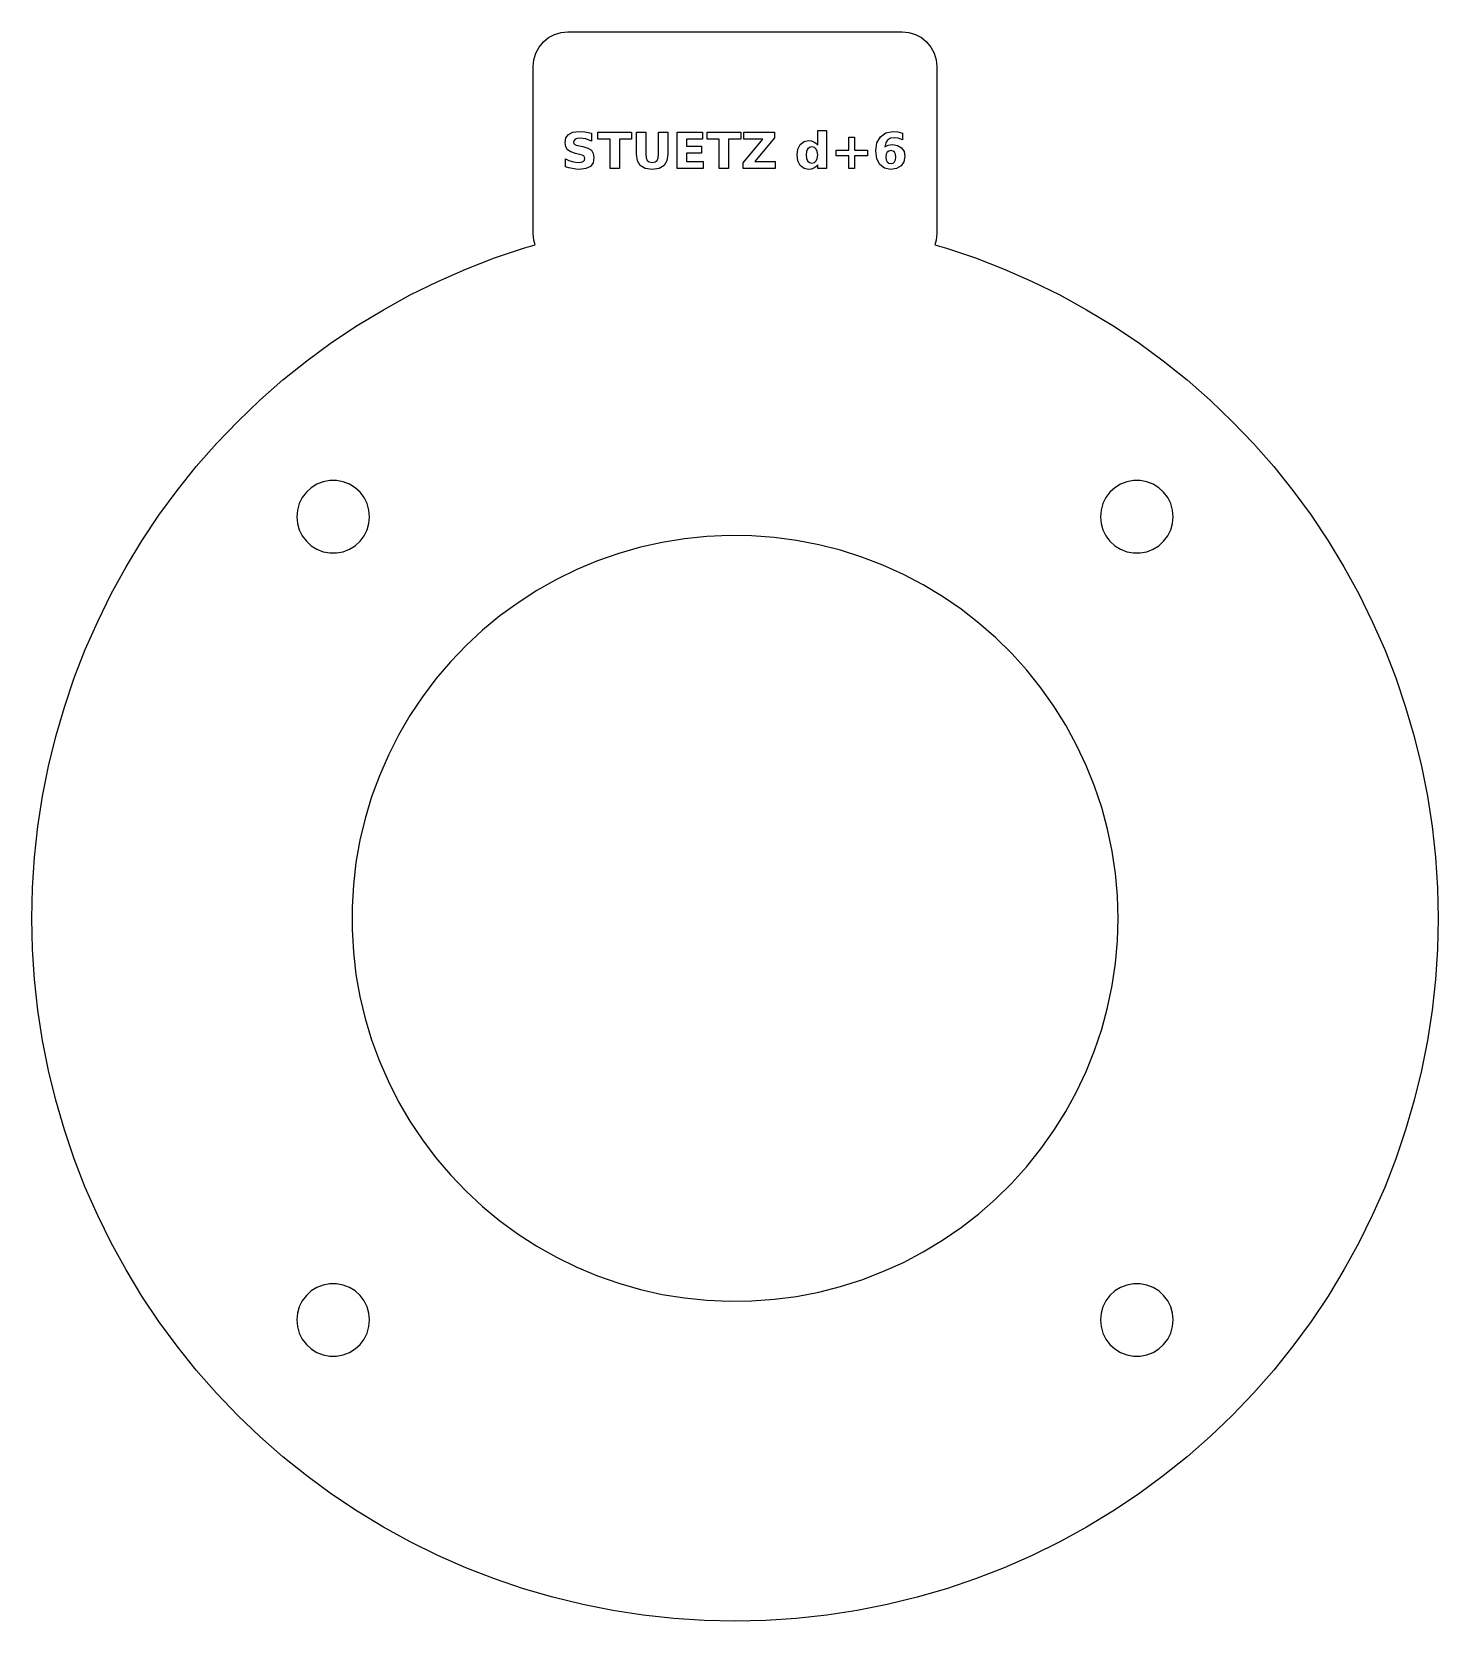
# Model space of a CAD drawing. Header units: millimetres. Extents: x 0 to 84.2, y 0 to 95.2.
import ezdxf

# ---------------------------------------------------------------- set-up
doc = ezdxf.new("R2010")
doc.units = ezdxf.units.MM
doc.layers.add('CUT', color=1, linetype='Continuous')
doc.layers.add('ENGRAVE', color=5, linetype='Continuous')

msp = doc.modelspace()

# ---------------------------------------------------------------- linework, layer by layer
at = {"layer": 'CUT'}
for points in [[(63.1125, 78.5131), (64.6819, 77.5607), (66.2083, 76.5409), (67.6887, 75.4554), (69.1203, 74.3064), (70.5005, 73.096), (71.8265, 71.8265), (73.096, 70.5005), (74.3064, 69.1203), (75.4554, 67.6887), (76.5409, 66.2083), (77.5607, 64.6819), (78.5131, 63.1125), (79.396, 61.5031), (80.2079, 59.8567), (80.9473, 58.1764), (81.6126, 56.4655), (82.2027, 54.7272), (82.7164, 52.9648), (83.1527, 51.1817), (83.5108, 49.3813), (83.7901, 47.5669), (83.9899, 45.7421), (84.11, 43.9103), (84.15, 42.075), (84.11, 40.2397), (83.9899, 38.4079), (83.7901, 36.5831), (83.5108, 34.7688), (83.1527, 32.9683), (82.7164, 31.1852), (82.2027, 29.4228), (81.6126, 27.6845), (80.9473, 25.9736), (80.2079, 24.2933), (79.396, 22.6469), (78.5131, 21.0375), (77.5607, 19.4681), (76.5409, 17.9418), (75.4554, 16.4614), (74.3064, 15.0297), (73.096, 13.6495), (71.8265, 12.3235), (70.5005, 11.0541), (69.1203, 9.8437), (67.6887, 8.6947), (66.2083, 7.6092), (64.6819, 6.5893), (63.1125, 5.637), (61.5031, 4.754), (59.8567, 3.9421), (58.1764, 3.2028), (56.4655, 2.5374), (54.7272, 1.9474), (52.9648, 1.4337), (51.1817, 0.9973), (49.3813, 0.6392), (47.5669, 0.36), (45.7421, 0.1601), (43.9103, 0.04), (42.075, 0), (40.2397, 0.04), (38.4079, 0.1601), (36.5831, 0.36), (34.7688, 0.6392), (32.9683, 0.9973), (31.1852, 1.4337), (29.4228, 1.9474), (27.6845, 2.5374), (25.9736, 3.2028), (24.2933, 3.9421), (22.6469, 4.754), (21.0375, 5.637), (19.4681, 6.5893), (17.9418, 7.6092), (16.4614, 8.6947), (15.0297, 9.8437), (13.6495, 11.0541), (12.3235, 12.3235), (11.0541, 13.6495), (9.8437, 15.0297), (8.6947, 16.4614), (7.6092, 17.9418), (6.5893, 19.4681), (5.637, 21.0375), (4.754, 22.6469), (3.9421, 24.2933), (3.2028, 25.9736), (2.5374, 27.6845), (1.9474, 29.4228), (1.4337, 31.1852), (0.9973, 32.9683), (0.6392, 34.7688), (0.36, 36.5831), (0.1601, 38.4079), (0.04, 40.2397), (0, 42.075), (0.04, 43.9103), (0.1601, 45.7421), (0.36, 47.5669), (0.6392, 49.3813), (0.9973, 51.1817), (1.4337, 52.9648), (1.9474, 54.7272), (2.5374, 56.4655), (3.2028, 58.1764), (3.9421, 59.8567), (4.754, 61.5031), (5.637, 63.1125), (6.5893, 64.6819), (7.6092, 66.2083), (8.6947, 67.6887), (9.8437, 69.1203), (11.0541, 70.5005), (12.3235, 71.8265), (13.6495, 73.096), (15.0297, 74.3064), (16.4614, 75.4554), (17.9418, 76.5409), (19.4681, 77.5607), (21.0375, 78.5131), (22.6469, 79.396), (24.2933, 80.2079), (25.9736, 80.9473), (27.6845, 81.6126), (29.4228, 82.2027), (30.1197, 82.4058), (30.0395, 82.6701), (30, 83.0713), (30, 93.0787), (30.0395, 93.4799), (30.1576, 93.8692), (30.3494, 94.228), (30.6075, 94.5425), (30.922, 94.8006), (31.2808, 94.9924), (31.6701, 95.1105), (32.0713, 95.15), (52.0787, 95.15), (52.4799, 95.1105), (52.8692, 94.9924), (53.228, 94.8006), (53.5425, 94.5425), (53.8006, 94.228), (53.9924, 93.8692), (54.1105, 93.4799), (54.15, 93.0787), (54.15, 83.0713), (54.1105, 82.6701), (54.0303, 82.4058), (54.7272, 82.2027), (56.4655, 81.6126), (58.1764, 80.9473), (59.8567, 80.2079), (61.5031, 79.396)], [(19.8823, 67.2615), (19.6405, 67.5817), (19.3439, 67.8521), (19.0027, 68.0633), (18.6285, 68.2083), (18.234, 68.2821), (17.8327, 68.2821), (17.4383, 68.2083), (17.064, 68.0633), (16.7229, 67.8521), (16.4263, 67.5817), (16.1844, 67.2615), (16.0056, 66.9022), (15.8957, 66.5162), (15.8587, 66.1166), (15.8957, 65.7171), (16.0056, 65.3311), (16.1844, 64.9718), (16.4263, 64.6516), (16.7229, 64.3812), (17.064, 64.17), (17.4383, 64.025), (17.8327, 63.9512), (18.234, 63.9512), (18.6285, 64.025), (19.0027, 64.17), (19.3439, 64.3812), (19.6405, 64.6516), (19.8823, 64.9718), (20.0612, 65.3311), (20.171, 65.7171), (20.2081, 66.1166), (20.171, 66.5162), (20.0612, 66.9022)], [(67.7238, 67.5817), (67.4272, 67.8521), (67.086, 68.0633), (66.7118, 68.2083), (66.3173, 68.2821), (65.916, 68.2821), (65.5215, 68.2083), (65.1473, 68.0633), (64.8061, 67.8521), (64.5095, 67.5817), (64.2677, 67.2615), (64.0888, 66.9022), (63.979, 66.5162), (63.942, 66.1166), (63.979, 65.7171), (64.0888, 65.3311), (64.2677, 64.9718), (64.5095, 64.6516), (64.8061, 64.3812), (65.1473, 64.17), (65.5215, 64.025), (65.916, 63.9512), (66.3173, 63.9512), (66.7118, 64.025), (67.086, 64.17), (67.4272, 64.3812), (67.7238, 64.6516), (67.9656, 64.9718), (68.1445, 65.3311), (68.2543, 65.7171), (68.2913, 66.1166), (68.2543, 66.5162), (68.1445, 66.9022), (67.9656, 67.2615)], [(64.0189, 48.7097), (63.5917, 49.9861), (63.0904, 51.2352), (62.5166, 52.4527), (61.8723, 53.6345), (61.1598, 54.7764), (60.3815, 55.8746), (59.54, 56.9252), (58.6384, 57.9246), (57.6797, 58.8693), (56.6672, 59.7562), (55.6044, 60.5821), (54.4949, 61.3442), (53.3427, 62.0399), (52.1515, 62.6667), (50.9257, 63.2226), (49.6693, 63.7056), (48.3868, 64.114), (47.0825, 64.4464), (45.761, 64.7017), (44.4267, 64.879), (43.0843, 64.9778), (41.7385, 64.9975), (40.3938, 64.9383), (39.0549, 64.8002), (37.7264, 64.5838), (36.4129, 64.2898), (35.119, 63.9192), (33.849, 63.4733), (32.6073, 62.9536), (31.3983, 62.362), (30.2261, 61.7005), (29.0948, 60.9713), (28.0082, 60.1769), (26.9701, 59.3202), (25.984, 58.404), (25.0535, 57.4315), (24.1816, 56.4061), (23.3714, 55.3312), (22.6256, 54.2107), (21.9469, 53.0484), (21.3376, 51.8482), (20.7998, 50.6143), (20.3353, 49.351), (19.9458, 48.0626), (19.6325, 46.7536), (19.3966, 45.4284), (19.2389, 44.0917), (19.1599, 42.748), (19.1599, 41.402), (19.2389, 40.0584), (19.3966, 38.7216), (19.6325, 37.3965), (19.9458, 36.0874), (20.3353, 34.799), (20.7998, 33.5357), (21.3376, 32.3019), (21.9469, 31.1017), (22.6256, 29.9393), (23.3714, 28.8188), (24.1816, 27.744), (25.0535, 26.7186), (25.984, 25.7461), (26.9701, 24.8299), (28.0082, 23.9731), (29.0948, 23.1788), (30.2261, 22.4496), (31.3983, 21.788), (32.6073, 21.1964), (33.849, 20.6767), (35.119, 20.2309), (36.4129, 19.8603), (37.7264, 19.5663), (39.0549, 19.3499), (40.3938, 19.2118), (41.7385, 19.1525), (43.0843, 19.1723), (44.4267, 19.271), (45.761, 19.4483), (47.0825, 19.7036), (48.3868, 20.0361), (49.6693, 20.4445), (50.9257, 20.9274), (52.1515, 21.4833), (53.3427, 22.1102), (54.4949, 22.8059), (55.6044, 23.568), (56.6672, 24.3939), (57.6797, 25.2807), (58.6384, 26.2255), (59.54, 27.2249), (60.3815, 28.2754), (61.1598, 29.3736), (61.8723, 30.5155), (62.5166, 31.6973), (63.0904, 32.9149), (63.5917, 34.164), (64.0189, 35.4404), (64.3705, 36.7397), (64.6452, 38.0573), (64.8421, 39.3888), (64.9605, 40.7296), (65, 42.075), (64.9605, 43.4204), (64.8421, 44.7612), (64.6452, 46.0927), (64.3705, 47.4104)], [(20.0612, 18.819), (19.8823, 19.1782), (19.6405, 19.4985), (19.3439, 19.7688), (19.0027, 19.9801), (18.6285, 20.125), (18.234, 20.1988), (17.8327, 20.1988), (17.4383, 20.125), (17.064, 19.9801), (16.7229, 19.7688), (16.4263, 19.4985), (16.1844, 19.1782), (16.0056, 18.819), (15.8957, 18.433), (15.8587, 18.0334), (15.8957, 17.6338), (16.0056, 17.2478), (16.1844, 16.8886), (16.4263, 16.5683), (16.7229, 16.298), (17.064, 16.0867), (17.4383, 15.9417), (17.8327, 15.868), (18.234, 15.868), (18.6285, 15.9417), (19.0027, 16.0867), (19.3439, 16.298), (19.6405, 16.5683), (19.8823, 16.8886), (20.0612, 17.2478), (20.171, 17.6338), (20.2081, 18.0334), (20.171, 18.433)], [(68.2543, 18.433), (68.1445, 18.819), (67.9656, 19.1782), (67.7238, 19.4985), (67.4272, 19.7688), (67.086, 19.9801), (66.7118, 20.125), (66.3173, 20.1988), (65.916, 20.1988), (65.5215, 20.125), (65.1473, 19.9801), (64.8061, 19.7688), (64.5095, 19.4985), (64.2677, 19.1782), (64.0888, 18.819), (63.979, 18.433), (63.942, 18.0334), (63.979, 17.6338), (64.0888, 17.2478), (64.2677, 16.8886), (64.5095, 16.5683), (64.8061, 16.298), (65.1473, 16.0867), (65.5215, 15.9417), (65.916, 15.868), (66.3173, 15.868), (66.7118, 15.9417), (67.086, 16.0867), (67.4272, 16.298), (67.7238, 16.5683), (67.9656, 16.8886), (68.1445, 17.2478), (68.2543, 17.6338), (68.2913, 18.0334)]]:
    msp.add_lwpolyline(points, close=True, dxfattribs=at)
at = {"layer": 'ENGRAVE'}
for points in [[(32.8165, 88.7744), (32.6407, 88.7604), (32.5174, 88.7186), (32.445, 88.6478), (32.4209, 88.5461), (32.4372, 88.4677), (32.486, 88.4088), (32.5778, 88.3634), (32.9628, 88.2766), (33.2747, 88.184), (33.4812, 88.0535), (33.5969, 87.8728), (33.6354, 87.6288), (33.5817, 87.3135), (33.4207, 87.0906), (33.1494, 86.9581), (32.7649, 86.9139), (32.5568, 86.9239), (32.1382, 87.0028), (31.9287, 87.071), (31.9287, 87.5467), (32.1347, 87.4492), (32.3337, 87.3789), (32.5258, 87.3367), (32.711, 87.3227), (32.874, 87.338), (32.9937, 87.3841), (33.0672, 87.4591), (33.0917, 87.5603), (33.075, 87.6509), (33.0251, 87.7183), (32.9254, 87.7712), (32.5409, 87.8664), (32.2568, 87.9576), (32.0609, 88.0905), (31.9473, 88.271), (31.9095, 88.5049), (31.9622, 88.7938), (32.1204, 89.0074), (32.3775, 89.1392), (32.727, 89.1831), (33.0978, 89.156), (33.4915, 89.0749), (33.4915, 88.6117), (33.1399, 88.7331)], [(34.5959, 86.9566), (34.5959, 88.7172), (33.8693, 88.7172), (33.8693, 89.1438), (35.8849, 89.1438), (35.8849, 88.7172), (35.1598, 88.7172), (35.1598, 86.9566)], [(37.2924, 87.3578), (37.4093, 87.445), (37.4758, 87.6003), (37.4979, 87.8327), (37.4979, 89.1438), (38.0618, 89.1438), (38.0618, 87.8327), (38.0036, 87.4274), (37.8288, 87.1408), (37.5351, 86.9706), (37.1187, 86.9139), (36.7033, 86.9706), (36.4095, 87.1408), (36.2351, 87.4274), (36.177, 87.8327), (36.177, 89.1438), (36.7409, 89.1438), (36.7409, 87.8327), (36.763, 87.6003), (36.8295, 87.445), (36.9461, 87.3578), (37.1187, 87.3288)], [(39.177, 87.8838), (39.177, 87.3827), (40.167, 87.3827), (40.167, 86.9566), (38.6131, 86.9566), (38.6131, 89.1438), (40.1346, 89.1438), (40.1346, 88.7172), (39.177, 88.7172), (39.177, 88.3103), (40.0779, 88.3103), (40.0779, 87.8838)], [(41.6918, 86.9566), (41.1279, 86.9566), (41.1279, 88.7172), (40.4013, 88.7172), (40.4013, 89.1438), (42.417, 89.1438), (42.417, 88.7172), (41.6918, 88.7172)], [(42.5684, 86.9566), (42.5684, 87.2978), (43.7417, 88.7172), (42.6017, 88.7172), (42.6017, 89.1438), (44.4401, 89.1438), (44.4401, 88.8025), (43.2668, 87.3827), (44.4738, 87.3827), (44.4738, 86.9566)], [(46.6419, 86.9308), (46.481, 86.9139), (46.2048, 86.9742), (45.9828, 87.1549), (45.8369, 87.4307), (45.7882, 87.7755), (45.8369, 88.1201), (45.9828, 88.3956), (46.2048, 88.5763), (46.481, 88.6366), (46.6411, 88.6196), (46.782, 88.5686), (46.9075, 88.4818), (47.0215, 88.3572), (47.0215, 89.2361), (47.5488, 89.2361), (47.5488, 86.9566), (47.0215, 86.9566), (47.0215, 87.1938), (46.9076, 87.0683), (46.7824, 86.9814)], [(49.9962, 87.7244), (49.2317, 87.7244), (49.2317, 86.9566), (48.8829, 86.9566), (48.8829, 87.7244), (48.1184, 87.7244), (48.1184, 88.0699), (48.8829, 88.0699), (48.8829, 88.8377), (49.2317, 88.8377), (49.2317, 88.0699), (49.9962, 88.0699)], [(51.2023, 88.6708), (51.091, 88.4972), (51.0382, 88.256), (51.2473, 88.3633), (51.3654, 88.3904), (51.4938, 88.3994), (51.7967, 88.3503), (52.0348, 88.203), (52.1891, 87.9766), (52.2406, 87.6892), (52.183, 87.3726), (52.0104, 87.1258), (51.7415, 86.9669), (51.394, 86.9139), (51.016, 86.9859), (50.734, 87.2017), (50.5589, 87.5501), (50.5006, 88.0188), (50.5689, 88.5026), (50.7738, 88.8705), (51.0978, 89.1029), (51.5229, 89.1803), (51.8159, 89.1569), (52.0971, 89.0866), (52.0971, 88.682), (51.8346, 88.7795), (51.5946, 88.811), (51.3707, 88.7759)], [(46.9329, 87.4178), (46.9994, 87.5689), (47.0215, 87.7755), (46.9994, 87.982), (46.9329, 88.1327), (46.8243, 88.2251), (46.6756, 88.256), (46.5283, 88.2251), (46.4201, 88.1327), (46.3537, 87.982), (46.3315, 87.7755), (46.3537, 87.5689), (46.4201, 87.4178), (46.5283, 87.3257), (46.6756, 87.295), (46.8243, 87.3257)], [(51.2705, 88.0121), (51.1779, 87.94), (51.1224, 87.8203), (51.1038, 87.6522), (51.1224, 87.4844), (51.1779, 87.3644), (51.2705, 87.2927), (51.4001, 87.2688), (51.5304, 87.2927), (51.6232, 87.3644), (51.6788, 87.4844), (51.6973, 87.6522), (51.6788, 87.8203), (51.6232, 87.94), (51.5304, 88.0121), (51.4001, 88.0361)]]:
    msp.add_lwpolyline(points, close=True, dxfattribs=at)

doc.saveas('drawing.dxf')
